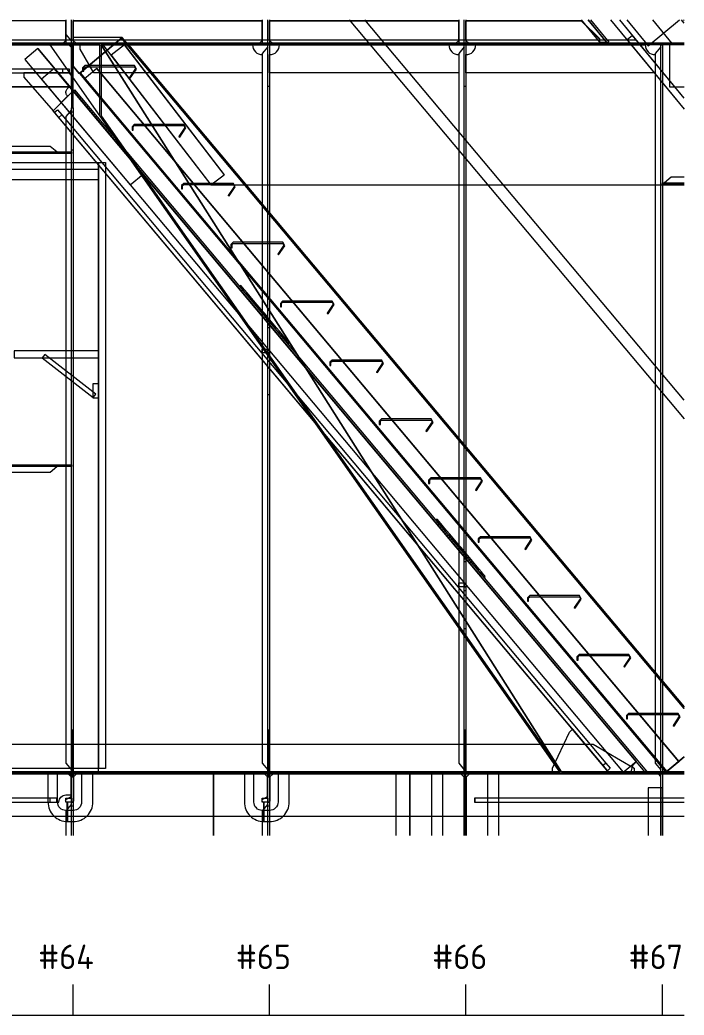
# Model space of a CAD drawing. Header units: millimetres. Extents: x -35117 to 70520, y -28859 to 27816.
# Drawn here: x -19552 to -17185, y -8794 to -5245 of the extents above; entities that cross this region are included whole.
import ezdxf

# ---------------------------------------------------------------- set-up
doc = ezdxf.new("R2010")
doc.units = ezdxf.units.MM
for name, color, linetype in [('-1', 7, 'Continuous'), ('-1102', 7, 'Continuous'), ('-1103', 7, 'Continuous'), ('-1109', 7, 'Continuous'), ('-1114', 7, 'Continuous'), ('-1512', 7, 'Continuous'), ('-1513', 7, 'Continuous'), ('1', 7, 'Continuous')]:
    doc.layers.add(name, color=color, linetype=linetype)
doc.styles.add('Style_GOST_type_B', font='GOST type B')

msp = doc.modelspace()

# ---------------------------------------------------------------- linework, layer by layer
at = {"layer": '-1', "color": 1, "lineweight": 0}
for p, q in [((-19362.072, -8793.698), (-19362.072, -8684.323)), ((-18662.072, -8793.698), (-18662.072, -8684.323)), ((-17962.072, -8793.698), (-17962.072, -8684.323)), ((-17262.072, -8793.698), (-17262.072, -8684.323)), ((-22871.327, -8793.698), (-17184.621, -8793.698))]:
    msp.add_line(p, q, dxfattribs=at)
at = {"layer": '-1102', "color": 3, "lineweight": 0}
for p, q in [((-17184.621, -5256.434), (-17194.142, -5244.873)), ((-17186.367, -5244.873), (-17184.621, -5246.994)), ((-20752.474, -5327.912), (-17184.621, -5327.912)), ((-19362.075, -5333.813), (-19368.074, -5333.813)), ((-19368.074, -5333.813), (-19368.074, -5508.813)), ((-19362.075, -5508.813), (-19362.075, -5333.813)), ((-19368.074, -5508.813), (-19362.075, -5508.813)), ((-19362.075, -5508.813), (-19368.074, -5508.813)), ((-19368.074, -5508.813), (-19368.074, -5512.62)), ((-19368.074, -5512.62), (-19362.075, -5512.62)), ((-19368.074, -5512.62), (-19368.074, -5523.457)), ((-19368.074, -5523.457), (-19362.075, -5523.457)), ((-19368.074, -5523.457), (-19368.074, -5539.678)), ((-19362.075, -5512.62), (-19362.075, -5508.813)), ((-19362.075, -5523.457), (-19362.075, -5512.62)), ((-19362.075, -5539.678), (-19362.075, -5523.457)), ((-19368.074, -5539.678), (-19362.075, -5539.678)), ((-19368.074, -5539.678), (-19368.074, -5558.813)), ((-19368.074, -5558.813), (-19362.075, -5558.813)), ((-19362.075, -5558.813), (-19362.075, -5539.678)), ((-18862.075, -8153.218), (-18862.075, -7933.813)), ((-18162.075, -7933.813), (-17184.621, -7933.813)), ((-18162.075, -7933.813), (-17184.621, -7933.813)), ((-18162.075, -8153.218), (-18162.075, -7933.813)), ((-17968.074, -7933.813), (-17968.074, -8153.218)), ((-17962.075, -7933.813), (-17968.074, -7933.813)), ((-17962.075, -7933.813), (-17968.074, -7933.813)), ((-17968.074, -7933.813), (-17968.074, -7940.884)), ((-17962.075, -7933.813), (-17968.074, -7933.813)), ((-17968.074, -7933.813), (-17968.074, -7940.884)), ((-17968.074, -7933.813), (-17968.074, -8153.218)), ((-17962.075, -7940.884), (-17968.074, -7940.884)), ((-17968.074, -7940.884), (-17968.074, -7943.814)), ((-17962.075, -7940.884), (-17968.074, -7940.884)), ((-17968.074, -7940.884), (-17968.074, -7943.814)), ((-17968.074, -7943.814), (-17962.075, -7943.814)), ((-17968.074, -7943.814), (-17962.075, -7943.814)), ((-17962.075, -7940.884), (-17962.075, -7933.813)), ((-17962.075, -7940.884), (-17962.075, -7933.813)), ((-17962.075, -8153.218), (-17962.075, -7933.813)), ((-17962.075, -7943.814), (-17962.075, -7940.884)), ((-17962.075, -7943.814), (-17962.075, -7940.884))]:
    msp.add_line(p, q, dxfattribs=at)
for points in [[(-22871.327, -5333.813), (-19157.076, -5333.813), (-19157.076, -5327.813), (-22871.327, -5327.813)], [(-17184.621, -5327.813), (-20752.474, -5327.813), (-20752.474, -5327.912)], [(-19157.076, -5333.813), (-17367.073, -5333.813), (-17367.073, -5327.813), (-19157.076, -5327.813), (-19157.076, -5333.813)], [(-19157.076, -5333.813), (-17367.073, -5333.813), (-17367.073, -5327.813), (-19157.076, -5327.813), (-19157.076, -5333.813)], [(-17184.621, -5333.813), (-17367.073, -5333.813), (-17367.073, -5327.813), (-17184.621, -5327.813)], [(-19357.796, -5493.814), (-17318.434, -7923.812), (-17323.03, -7927.67), (-19362.392, -5497.671), (-19357.796, -5493.814)], [(-22871.327, -7933.813), (-18162.075, -7933.813), (-18162.075, -7926.812), (-22871.327, -7926.812)], [(-18162.075, -7933.813), (-20212.075, -7933.813), (-20212.075, -7927.813), (-18162.075, -7927.813), (-18162.075, -7933.813)], [(-17184.621, -7925.813), (-18162.075, -7925.813), (-18162.075, -7933.813)], [(-17184.621, -7927.813), (-18162.075, -7927.813), (-18162.075, -7933.813)], [(-18045.076, -8153.218), (-18045.076, -7933.813), (-18162.075, -7933.813), (-18162.075, -8153.218)], [(-17962.075, -8153.218), (-17962.075, -7933.813), (-17968.074, -7933.813)], [(-17277.077, -7933.813), (-17885.073, -7933.813), (-17885.073, -8153.218)], [(-17267.073, -8153.218), (-17267.073, -7943.814), (-17277.077, -7933.813)], [(-17267.073, -8153.218), (-17267.073, -7933.813), (-17262.075, -7933.813), (-17262.075, -8153.218)], [(-17184.621, -7933.813), (-17262.075, -7933.813), (-17262.075, -8153.218)]]:
    msp.add_lwpolyline(points, dxfattribs=at)
for points in [[(-19538.075, -5433.813), (-19538.075, -5448.812), (-19433.077, -5568.814), (-19382.118, -5517.14, -0.14879349), (-19387.667, -5506.903, -0.14878662), (-19386.58, -5495.309, -0.14877008), (-19379.213, -5486.29, -0.14879845), (-19368.074, -5482.899), (-19368.074, -5443.814), (-19378.072, -5433.813), (-19538.075, -5433.813)], [(-18862.075, -7933.813), (-19332.076, -7933.813), (-19332.076, -8033.813, -0.19890833), (-19340.865, -8055.026, -0.19893782), (-19362.075, -8063.813), (-19388.075, -8063.813, -0.19893782), (-19409.285, -8055.026, -0.19890833), (-19418.074, -8033.813), (-19418.074, -7933.813), (-20132.076, -7933.813), (-20132.076, -8153.218)], [(-18162.075, -7933.813), (-18632.076, -7933.813), (-18632.076, -8033.813, -0.19890833), (-18640.865, -8055.026, -0.19893782), (-18662.075, -8063.813), (-18688.075, -8063.813, -0.19893782), (-18709.285, -8055.026, -0.19890833), (-18718.074, -8033.813), (-18718.074, -7933.813), (-18862.075, -7933.813), (-18862.075, -8153.218)]]:
    msp.add_lwpolyline(points, format="xyb", dxfattribs=at)
at = {"layer": '-1103', "color": 7, "lineweight": 0}
for p, q in [((-18764.479, -6191.445), (-18769.075, -6195.303)), ((-18769.075, -6195.303), (-18767.543, -6197.129)), ((-18762.947, -6193.272), (-18767.543, -6197.129)), ((-18767.543, -6197.129), (-18763.045, -6202.487)), ((-18762.947, -6193.272), (-18764.479, -6191.445)), ((-18758.449, -6198.629), (-18763.045, -6202.487)), ((-18763.045, -6202.487), (-18755.892, -6211.009)), ((-18758.449, -6198.629), (-18762.947, -6193.272)), ((-18751.296, -6207.151), (-18758.449, -6198.629)), ((-18751.296, -6207.151), (-18755.892, -6211.009)), ((-18741.982, -6218.255), (-18751.296, -6207.151)), ((-18755.892, -6211.009), (-18746.578, -6222.113)), ((-18741.982, -6218.255), (-18746.578, -6222.113)), ((-18746.578, -6222.113), (-18735.72, -6235.043)), ((-18731.124, -6231.185), (-18741.982, -6218.255)), ((-18731.124, -6231.185), (-18735.72, -6235.043)), ((-18735.72, -6235.043), (-18724.074, -6248.922)), ((-18719.478, -6245.065), (-18731.124, -6231.185)), ((-18719.478, -6245.065), (-18724.074, -6248.922)), ((-18679.396, -6292.828), (-18719.478, -6245.065)), ((-18724.074, -6248.922), (-18683.992, -6296.685)), ((-18687.789, -6292.163), (-18687.337, -6292.694)), ((-18687.337, -6292.694), (-18685.329, -6295.086)), ((-18685.329, -6295.086), (-18670.394, -6312.886)), ((-18679.622, -6292.555), (-18684.218, -6296.412)), ((-18684.218, -6296.412), (-18643.148, -6345.352)), ((-18683.992, -6296.685), (-18679.396, -6292.828)), ((-18682.741, -6288.836), (-18683.193, -6288.305)), ((-18680.733, -6291.229), (-18682.741, -6288.836)), ((-18665.798, -6309.028), (-18680.733, -6291.229)), ((-18638.552, -6341.494), (-18679.622, -6292.555)), ((-18670.394, -6312.886), (-18665.798, -6309.028)), ((-18670.394, -6312.886), (-18668.715, -6314.883)), ((-18668.715, -6314.883), (-18664.119, -6311.026)), ((-18664.119, -6311.026), (-18665.798, -6309.028)), ((-18643.148, -6345.352), (-18638.552, -6341.494)), ((-18643.148, -6345.352), (-18631.502, -6359.23)), ((-18626.906, -6355.372), (-18638.552, -6341.494)), ((-18631.502, -6359.23), (-18626.906, -6355.372)), ((-18631.502, -6359.23), (-18620.644, -6372.163)), ((-18616.048, -6368.306), (-18626.906, -6355.372)), ((-18620.644, -6372.163), (-18616.048, -6368.306)), ((-18620.644, -6372.163), (-18611.324, -6383.267)), ((-18606.734, -6379.409), (-18616.048, -6368.306)), ((-18611.324, -6383.267), (-18606.734, -6379.409)), ((-18611.324, -6383.267), (-18604.177, -6391.787)), ((-18599.581, -6387.93), (-18606.734, -6379.409)), ((-18604.177, -6391.787), (-18599.581, -6387.93)), ((-18604.177, -6391.787), (-18599.678, -6397.145)), ((-18599.678, -6397.145), (-18595.082, -6393.287)), ((-18599.678, -6397.145), (-18598.146, -6398.971)), ((-18595.082, -6393.287), (-18599.581, -6387.93)), ((-18598.146, -6398.971), (-18593.55, -6395.114)), ((-18593.55, -6395.114), (-18595.082, -6393.287)), ((-18064.479, -7025.529), (-18069.075, -7029.386)), ((-18062.947, -7027.355), (-18064.479, -7025.529)), ((-18069.075, -7029.386), (-18067.543, -7031.213)), ((-18062.947, -7027.355), (-18067.543, -7031.213)), ((-18067.543, -7031.213), (-18063.045, -7036.57)), ((-18058.449, -7032.713), (-18063.045, -7036.57)), ((-18063.045, -7036.57), (-18055.892, -7045.092)), ((-18058.449, -7032.713), (-18062.947, -7027.355)), ((-18051.296, -7041.235), (-18058.449, -7032.713)), ((-18051.296, -7041.235), (-18055.892, -7045.092)), ((-18055.892, -7045.092), (-18046.578, -7056.196)), ((-18041.982, -7052.339), (-18051.296, -7041.235)), ((-18041.982, -7052.339), (-18046.578, -7056.196)), ((-18046.578, -7056.196), (-18035.72, -7069.128)), ((-18031.124, -7065.271), (-18041.982, -7052.339)), ((-18031.124, -7065.271), (-18035.72, -7069.128)), ((-18035.72, -7069.128), (-18024.074, -7083.006)), ((-18019.478, -7079.148), (-18031.124, -7065.271)), ((-18019.478, -7079.148), (-18024.074, -7083.006)), ((-18024.074, -7083.006), (-17983.992, -7130.767)), ((-17979.396, -7126.91), (-18019.478, -7079.148)), ((-17987.789, -7126.245), (-17987.337, -7126.777)), ((-17987.337, -7126.777), (-17985.329, -7129.17)), ((-17985.329, -7129.17), (-17970.394, -7146.969)), ((-17979.622, -7126.64), (-17984.218, -7130.497)), ((-17984.218, -7130.497), (-17943.148, -7179.435)), ((-17983.992, -7130.767), (-17979.396, -7126.91)), ((-17982.741, -7122.92), (-17983.193, -7122.387)), ((-17980.733, -7125.312), (-17982.741, -7122.92)), ((-17965.798, -7143.112), (-17980.733, -7125.312)), ((-17938.552, -7175.578), (-17979.622, -7126.64)), ((-17970.394, -7146.969), (-17965.798, -7143.112)), ((-17970.394, -7146.969), (-17968.715, -7148.965)), ((-17968.715, -7148.965), (-17964.119, -7145.108)), ((-17964.119, -7145.108), (-17965.798, -7143.112)), ((-17943.148, -7179.435), (-17938.552, -7175.578)), ((-17943.148, -7179.435), (-17931.502, -7193.313)), ((-17926.906, -7189.456), (-17938.552, -7175.578)), ((-17931.502, -7193.313), (-17926.906, -7189.456)), ((-17931.502, -7193.313), (-17920.644, -7206.246)), ((-17916.048, -7202.389), (-17926.906, -7189.456)), ((-17920.644, -7206.246), (-17916.048, -7202.389)), ((-17906.734, -7213.493), (-17916.048, -7202.389)), ((-17920.644, -7206.246), (-17911.324, -7217.35)), ((-17911.324, -7217.35), (-17906.734, -7213.493)), ((-17911.324, -7217.35), (-17904.177, -7225.871)), ((-17899.581, -7222.013), (-17906.734, -7213.493)), ((-17904.177, -7225.871), (-17899.581, -7222.013)), ((-17904.177, -7225.871), (-17899.678, -7231.23)), ((-17899.678, -7231.23), (-17895.082, -7227.372)), ((-17899.678, -7231.23), (-17898.146, -7233.055)), ((-17895.082, -7227.372), (-17899.581, -7222.013)), ((-17898.146, -7233.055), (-17893.55, -7229.197)), ((-17893.55, -7229.197), (-17895.082, -7227.372)), ((-17969.075, -8153.218), (-17969.075, -7944.813)), ((-17961.074, -7944.813), (-17961.074, -8153.218))]:
    msp.add_line(p, q, dxfattribs=at)
for points in [[(-19369.075, -7943.814), (-19379.073, -7934.812), (-19452.077, -7934.812), (-19452.077, -8033.813, 0.1989031), (-19431.569, -8083.311, 0.19892746), (-19382.076, -8103.813), (-19383.077, -8103.813), (-19383.077, -8034.812, -0.16522074), (-19386.727, -8033.573, -0.16510935), (-19388.869, -8030.366, -0.16507313), (-19388.619, -8026.516, -0.16507572), (-19386.074, -8023.617), (-19371.077, -8014.958, 0.13158579), (-19369.612, -8013.493, 0.13160631), (-19369.075, -8011.492), (-19369.075, -7943.814)], [(-19361.074, -7943.814), (-19361.074, -8028.813, -0.19893275), (-19362.831, -8033.055, -0.19893275), (-19367.073, -8034.812), (-19382.076, -8034.812), (-19382.076, -8103.813), (-19362.075, -8103.813, 0.19890653), (-19312.575, -8083.311, 0.19891177), (-19292.073, -8033.813), (-19292.073, -7934.812), (-19351.076, -7934.812), (-19361.074, -7943.814)], [(-18669.075, -7943.814), (-18679.073, -7934.812), (-18752.077, -7934.812), (-18752.077, -8033.813, 0.1989031), (-18731.569, -8083.311, 0.19892746), (-18682.076, -8103.813), (-18683.077, -8103.813), (-18683.077, -8034.812, -0.16522074), (-18686.727, -8033.573, -0.16510935), (-18688.869, -8030.366, -0.16507313), (-18688.619, -8026.516, -0.16507572), (-18686.074, -8023.617), (-18671.077, -8014.958, 0.13158579), (-18669.612, -8013.493, 0.13160631), (-18669.075, -8011.492), (-18669.075, -7943.814)], [(-18661.074, -7943.814), (-18661.074, -8028.813, -0.19893275), (-18662.831, -8033.055, -0.19893275), (-18667.073, -8034.812), (-18682.076, -8034.812), (-18682.076, -8103.813), (-18662.075, -8103.813, 0.19890653), (-18612.575, -8083.311, 0.19891177), (-18592.073, -8033.813), (-18592.073, -7934.812), (-18651.076, -7934.812), (-18661.074, -7943.814)]]:
    msp.add_lwpolyline(points, format="xyb", dxfattribs=at)
for points in [[(-17969.075, -7944.813), (-17979.073, -7934.812), (-18085.073, -7934.812), (-18085.073, -8153.218)], [(-17845.076, -8153.218), (-17845.076, -7934.812), (-17951.076, -7934.812), (-17961.074, -7944.813)]]:
    msp.add_lwpolyline(points, dxfattribs=at)
at = {"layer": '-1109', "color": 1, "lineweight": 0}
for p, q in [((-19368.074, -5320.663), (-19368.074, -5244.873)), ((-19368.074, -5327.813), (-19368.074, -5244.873)), ((-18668.074, -5327.813), (-18668.074, -5244.873)), ((-18668.074, -5327.813), (-18668.074, -5244.873)), ((-18668.074, -5327.813), (-18668.074, -5244.873)), ((-18662.075, -5244.873), (-18662.075, -5327.813)), ((-17968.074, -5327.813), (-17968.074, -5244.873)), ((-17968.074, -5327.813), (-17968.074, -5244.873)), ((-17968.074, -5327.813), (-17968.074, -5244.873)), ((-17962.075, -5244.873), (-17962.075, -5327.813)), ((-17460.787, -5323.997), (-17526.009, -5244.873)), ((-17460.683, -5323.997), (-17525.905, -5244.873)), ((-17184.621, -5256.434), (-17194.142, -5244.873)), ((-18662.075, -5327.813), (-18668.074, -5327.813)), ((-17962.075, -5327.813), (-17968.074, -5327.813)), ((-19399.062, -5420.42), (-20031.087, -5420.42)), ((-19399.062, -5433.813), (-19399.062, -5420.42)), ((-19375.228, -5420.42), (-19399.062, -5420.42)), ((-19375.228, -5433.813), (-19375.228, -5420.42)), ((-20031.087, -5433.813), (-19399.062, -5433.813)), ((-19399.062, -5433.813), (-19375.228, -5433.813)), ((-19428.768, -5574.133), (-19418.514, -5565.524)), ((-19418.514, -5565.524), (-19403.188, -5583.782)), ((-19413.448, -5592.392), (-19428.768, -5574.133)), ((-19413.448, -5592.392), (-19403.188, -5583.782)), ((-17473.488, -7903.945), (-19413.448, -5592.392)), ((-19403.188, -5583.782), (-17463.228, -7895.336)), ((-20762.075, -5715.814), (-19413.075, -5715.814)), ((-19413.075, -5721.814), (-20762.075, -5721.814)), ((-19413.075, -5715.814), (-19413.075, -5721.814)), ((-19413.075, -5715.814), (-19411.171, -5715.814)), ((-19411.171, -5721.814), (-19413.075, -5721.814)), ((-19411.171, -5715.814), (-19411.171, -5721.814)), ((-19411.171, -5715.814), (-19405.751, -5715.814)), ((-19405.751, -5721.814), (-19411.171, -5721.814)), ((-19405.751, -5715.814), (-19405.751, -5721.814)), ((-19405.751, -5715.814), (-19397.64, -5715.814)), ((-19397.64, -5721.814), (-19405.751, -5721.814)), ((-19397.64, -5715.814), (-19397.64, -5721.814)), ((-19397.64, -5715.814), (-19388.075, -5715.814)), ((-19388.075, -5721.814), (-19397.64, -5721.814)), ((-19388.075, -5721.814), (-19388.075, -5715.814)), ((-19388.075, -5715.814), (-19368.074, -5715.814)), ((-19368.074, -5721.814), (-19388.075, -5721.814)), ((-19368.074, -5715.814), (-19368.074, -5721.814)), ((-17254.927, -5825.813), (-17184.621, -5825.813)), ((-18668.074, -6332.131), (-18662.075, -6332.131)), ((-18668.074, -6342.132), (-18668.074, -6332.131)), ((-18668.074, -6342.132), (-18662.075, -6342.132)), ((-18668.074, -6432.131), (-18668.074, -6342.132)), ((-18662.075, -6332.131), (-18662.075, -6342.132)), ((-18662.075, -6342.132), (-18662.075, -6432.131)), ((-18662.075, -6432.131), (-18668.074, -6432.131)), ((-20762.075, -6831.813), (-19413.075, -6831.813)), ((-19413.075, -6837.812), (-20762.075, -6837.812)), ((-19413.075, -6831.813), (-19413.075, -6837.812)), ((-19413.075, -6831.813), (-19411.171, -6831.813)), ((-19411.171, -6837.812), (-19413.075, -6837.812)), ((-19411.171, -6831.813), (-19411.171, -6837.812)), ((-19411.171, -6831.813), (-19405.751, -6831.813)), ((-19405.751, -6837.812), (-19411.171, -6837.812)), ((-19405.751, -6831.813), (-19405.751, -6837.812)), ((-19405.751, -6831.813), (-19397.64, -6831.813)), ((-19397.64, -6837.812), (-19405.751, -6837.812)), ((-19397.64, -6831.813), (-19397.64, -6837.812)), ((-19397.64, -6831.813), (-19388.075, -6831.813)), ((-19388.075, -6837.812), (-19397.64, -6837.812)), ((-19388.075, -6831.813), (-19388.075, -6837.812)), ((-19388.075, -6831.813), (-19368.074, -6831.813)), ((-19368.074, -6837.812), (-19388.075, -6837.812)), ((-19368.074, -6831.813), (-19368.074, -6837.812)), ((-17968.074, -7166.215), (-17962.075, -7166.215)), ((-17968.074, -7176.216), (-17968.074, -7166.215)), ((-17962.075, -7166.215), (-17962.075, -7176.216)), ((-17968.074, -7176.216), (-17962.075, -7176.216)), ((-17968.074, -7266.215), (-17968.074, -7176.216)), ((-17962.075, -7176.216), (-17962.075, -7266.215)), ((-17962.075, -7266.215), (-17968.074, -7266.215)), ((-17463.228, -7895.336), (-17473.488, -7903.945)), ((-17458.168, -7922.204), (-17473.488, -7903.945)), ((-17463.228, -7895.336), (-17447.908, -7913.594)), ((-17447.908, -7913.594), (-17458.168, -7922.204)), ((-19368.074, -7933.813), (-19362.075, -7933.813)), ((-19368.074, -8033.813), (-19368.074, -7933.813)), ((-19362.075, -7933.813), (-19368.074, -7933.813)), ((-19368.074, -7933.813), (-19368.074, -7940.884)), ((-19362.075, -7933.813), (-19368.074, -7933.813)), ((-19368.074, -7933.813), (-19368.074, -7940.884)), ((-19362.075, -7940.884), (-19368.074, -7940.884)), ((-19368.074, -7940.884), (-19368.074, -7943.814)), ((-19362.075, -7940.884), (-19368.074, -7940.884)), ((-19368.074, -7940.884), (-19368.074, -7943.814)), ((-19368.074, -7943.814), (-19362.075, -7943.814)), ((-19368.074, -7943.814), (-19362.075, -7943.814)), ((-19362.075, -7933.813), (-19362.075, -8033.813)), ((-19362.075, -7940.884), (-19362.075, -7933.813)), ((-19362.075, -7940.884), (-19362.075, -7933.813)), ((-19362.075, -7943.814), (-19362.075, -7940.884)), ((-19362.075, -7943.814), (-19362.075, -7940.884)), ((-18668.074, -7933.813), (-18662.075, -7933.813)), ((-18668.074, -8033.813), (-18668.074, -7933.813)), ((-18662.075, -7933.813), (-18668.074, -7933.813)), ((-18668.074, -7933.813), (-18668.074, -7940.884)), ((-18662.075, -7933.813), (-18668.074, -7933.813)), ((-18668.074, -7933.813), (-18668.074, -7940.884)), ((-18662.075, -7940.884), (-18668.074, -7940.884)), ((-18668.074, -7940.884), (-18668.074, -7943.814)), ((-18662.075, -7940.884), (-18668.074, -7940.884)), ((-18668.074, -7940.884), (-18668.074, -7943.814)), ((-18668.074, -7943.814), (-18662.075, -7943.814)), ((-18668.074, -7943.814), (-18662.075, -7943.814)), ((-18662.075, -7933.813), (-18662.075, -8033.813)), ((-18662.075, -7940.884), (-18662.075, -7933.813)), ((-18662.075, -7940.884), (-18662.075, -7933.813)), ((-18662.075, -7943.814), (-18662.075, -7940.884)), ((-18662.075, -7943.814), (-18662.075, -7940.884)), ((-19444.063, -8020.42), (-19931.087, -8020.42)), ((-19931.087, -8033.813), (-19444.063, -8033.813)), ((-19444.063, -8033.813), (-19444.063, -8020.42)), ((-19420.223, -8020.42), (-19444.063, -8020.42)), ((-19444.063, -8033.813), (-19420.223, -8033.813)), ((-19420.223, -8033.813), (-19420.223, -8020.42)), ((-19362.075, -8033.813), (-19368.074, -8033.813)), ((-19362.075, -8033.813), (-19362.075, -8153.218)), ((-18662.075, -8033.813), (-18668.074, -8033.813)), ((-18662.075, -8033.813), (-18662.075, -8153.218)), ((-17931.764, -8020.42), (-17931.764, -8033.813)), ((-17931.087, -8020.42), (-17931.764, -8020.42)), ((-17931.764, -8033.813), (-17931.087, -8033.813)), ((-17931.087, -8020.42), (-17931.087, -8033.813)), ((-17184.621, -8020.42), (-17931.087, -8020.42)), ((-17931.087, -8033.813), (-17184.621, -8033.813))]:
    msp.add_line(p, q, dxfattribs=at)
for points in [[(-20052.077, -5327.813), (-19398.073, -5327.813), (-19388.075, -5317.813), (-19388.075, -5247.813), (-20062.075, -5247.813), (-20062.075, -5317.813), (-20052.077, -5327.813)], [(-19388.075, -5244.873), (-19388.075, -5296.827), (-19368.074, -5320.663)], [(-19388.075, -5244.873), (-19388.075, -5327.813), (-19368.074, -5327.813)], [(-19362.075, -5244.873), (-19362.075, -5327.813), (-19368.074, -5327.813), (-19368.074, -5244.873)], [(-19362.075, -5244.873), (-19362.075, -5327.813), (-19368.074, -5327.813), (-19368.074, -5244.873)], [(-18698.073, -5327.813), (-19352.077, -5327.813), (-19362.075, -5317.813), (-19362.075, -5247.813), (-18688.075, -5247.813), (-18688.075, -5317.813), (-18698.073, -5327.813)], [(-19352.077, -5327.813), (-18698.073, -5327.813), (-18688.075, -5317.813), (-18688.075, -5247.813), (-19362.075, -5247.813), (-19362.075, -5317.813), (-19352.077, -5327.813)], [(-18688.075, -5244.873), (-18688.075, -5327.813), (-18668.074, -5327.813)], [(-18688.075, -5244.873), (-18688.075, -5327.813), (-18668.074, -5327.813)], [(-18662.075, -5244.873), (-18662.075, -5327.813), (-18668.074, -5327.813), (-18668.074, -5244.873)], [(-17998.073, -5327.813), (-18652.077, -5327.813), (-18662.075, -5317.813), (-18662.075, -5247.813), (-17988.075, -5247.813), (-17988.075, -5317.813), (-17998.073, -5327.813)], [(-18652.077, -5327.813), (-17998.073, -5327.813), (-17988.075, -5317.813), (-17988.075, -5247.813), (-18662.075, -5247.813), (-18662.075, -5317.813), (-18652.077, -5327.813)], [(-17988.075, -5244.873), (-17988.075, -5327.813), (-17968.074, -5327.813)], [(-17988.075, -5244.873), (-17988.075, -5327.813), (-17968.074, -5327.813)], [(-17962.075, -5244.873), (-17962.075, -5327.813), (-17968.074, -5327.813), (-17968.074, -5244.873)], [(-17487.075, -5327.813), (-17952.077, -5327.813), (-17962.075, -5317.813), (-17962.075, -5247.813), (-17552.077, -5247.813), (-17487.075, -5312.812), (-17487.075, -5327.813)], [(-17952.077, -5327.813), (-17485.073, -5327.813), (-17485.073, -5312.812), (-17550.075, -5247.813), (-17962.075, -5247.813), (-17962.075, -5317.813), (-17952.077, -5327.813)], [(-17551.924, -5244.873), (-17486.702, -5323.997), (-17460.787, -5323.997)], [(-17551.827, -5244.873), (-17486.605, -5323.997), (-17460.683, -5323.997)], [(-17518.227, -5244.873), (-17453.005, -5323.997), (-17457.637, -5327.813), (-17526.009, -5244.873)], [(-17518.129, -5244.873), (-17452.907, -5323.997), (-17457.54, -5327.813), (-17525.911, -5244.873)], [(-17297.786, -5244.873), (-17228.78, -5328.663), (-17184.621, -5328.298)], [(-19378.072, -5333.813), (-20052.077, -5333.813), (-20062.075, -5343.814), (-20062.075, -5433.813), (-19368.074, -5433.813), (-19368.074, -5343.814), (-19378.072, -5333.813)], [(-18668.074, -7919.662), (-18668.074, -5340.963), (-18688.075, -5364.799), (-18688.075, -7895.826), (-18668.074, -7919.662)], [(-18662.075, -5333.813), (-18662.075, -7926.812), (-18668.074, -7926.812), (-18668.074, -5333.813), (-18662.075, -5333.813)], [(-17968.074, -7918.663), (-17968.074, -5340.963), (-17988.075, -5364.799), (-17988.075, -7894.827), (-17968.074, -7918.663)], [(-17962.075, -5333.813), (-17962.075, -7925.813), (-17968.074, -7925.813), (-17968.074, -5333.813), (-17962.075, -5333.813)], [(-17268.074, -7918.663), (-17268.074, -5340.963), (-17288.075, -5364.799), (-17288.075, -7894.827), (-17268.074, -7918.663)], [(-17262.075, -5333.813), (-17262.075, -7925.813), (-17268.074, -7925.813), (-17268.074, -5333.813), (-17262.075, -5333.813)], [(-19368.074, -7919.662), (-19368.074, -5565.963), (-19388.075, -5589.799), (-19388.075, -7895.826), (-19368.074, -7919.662)], [(-19362.075, -5558.813), (-19362.075, -7926.812), (-19368.074, -7926.812), (-19368.074, -5558.813), (-19362.075, -5558.813)], [(-20754.927, -5715.814), (-19420.223, -5715.814), (-19444.063, -5695.813), (-20731.087, -5695.813), (-20754.927, -5715.814)], [(-17184.621, -5805.813), (-17231.087, -5805.813), (-17254.927, -5825.813)], [(-17184.621, -5831.813), (-17262.075, -5831.813), (-17262.075, -5825.813), (-17184.621, -5825.813)], [(-18662.044, -6332.171), (-18662.044, -6432.171), (-18668.044, -6432.171), (-18668.044, -6332.171), (-18662.044, -6332.171)], [(-18668.074, -6432.131), (-18688.075, -6432.131), (-18688.075, -6418.739), (-18668.074, -6418.739), (-18668.074, -6432.131)], [(-18668.044, -6432.171), (-18688.045, -6432.171), (-18688.045, -6418.779), (-18668.044, -6418.779), (-18668.044, -6432.171)], [(-19420.223, -6837.812), (-20754.927, -6837.812), (-20731.087, -6857.814), (-19444.063, -6857.814), (-19420.223, -6837.812)], [(-17962.111, -7166.171), (-17962.111, -7266.171), (-17968.111, -7266.171), (-17968.111, -7166.171), (-17962.111, -7166.171)], [(-17968.111, -7266.171), (-17988.112, -7266.171), (-17988.112, -7252.778), (-17968.111, -7252.778), (-17968.111, -7266.171)], [(-17968.074, -7266.215), (-17988.075, -7266.215), (-17988.075, -7252.822), (-17968.074, -7252.822), (-17968.074, -7266.215)], [(-19368.074, -8033.813), (-19388.075, -8033.813), (-19388.075, -8020.42), (-19368.074, -8020.42), (-19368.074, -8033.813)], [(-19368.074, -8153.218), (-19368.074, -8040.963), (-19388.075, -8064.799), (-19388.075, -8153.218)], [(-19368.074, -8153.218), (-19368.074, -8033.813), (-19362.075, -8033.813)], [(-18668.074, -8033.813), (-18688.075, -8033.813), (-18688.075, -8020.42), (-18668.074, -8020.42), (-18668.074, -8033.813)], [(-18668.074, -8153.218), (-18668.074, -8040.963), (-18688.075, -8064.799), (-18688.075, -8153.218)], [(-18668.074, -8153.218), (-18668.074, -8033.813), (-18662.075, -8033.813)]]:
    msp.add_lwpolyline(points, dxfattribs=at)
at = {"layer": '-1109', "color": 4, "lineweight": 0}
for points in [[(-19337.075, -5333.813), (-18723.073, -5333.813, 0.19892567), (-18712.825, -5358.561, 0.19890219), (-18688.075, -5368.814), (-18688.075, -5433.813), (-19288.002, -5433.813), (-19337.075, -5348.812), (-19337.075, -5333.813)], [(-18627.077, -5333.813), (-18023.073, -5333.813, 0.19892567), (-18012.825, -5358.561, 0.19890219), (-17988.075, -5368.814), (-17988.075, -5433.813), (-18662.075, -5433.813), (-18662.075, -5368.814, 0.19890219), (-18637.325, -5358.561, 0.19892567), (-18627.077, -5333.813, 0.19892567)], [(-17927.077, -5333.813), (-17323.073, -5333.813, 0.19892567), (-17312.825, -5358.561, 0.19890219), (-17288.075, -5368.814), (-17288.075, -5433.813), (-17962.075, -5433.813), (-17962.075, -5368.814, 0.19890219), (-17937.325, -5358.561, 0.19892567), (-17927.077, -5333.813, 0.19892567)]]:
    msp.add_lwpolyline(points, format="xyb", dxfattribs=at)
at = {"layer": '-1109', "color": 1, "lineweight": 0}
for points in [[(-19362.392, -5497.671), (-17355.171, -7889.372, 0.22169665), (-17373.03, -7927.674), (-17453.566, -7927.682), (-19433.37, -5568.656), (-19362.392, -5497.671)], [(-17362.075, -7927.813), (-22125.075, -7927.813), (-22125.075, -7777.813), (-22110.073, -7777.813, 0.13165163), (-22073.47, -7814.416, 0.13165265), (-22023.47, -7827.813), (-17509.297, -7827.813), (-17362.075, -7912.812), (-17362.075, -7927.813)], [(-19378.072, -7933.813), (-19952.077, -7933.813), (-19962.075, -7943.814), (-19962.075, -8033.813), (-19413.075, -8033.813, -0.19890833), (-19405.751, -8016.136, -0.19892906), (-19388.075, -8008.813), (-19368.074, -8008.813), (-19368.074, -7943.814), (-19378.072, -7933.813)]]:
    msp.add_lwpolyline(points, format="xyb", dxfattribs=at)
at = {"layer": '-1114', "color": 4, "lineweight": 0}
for p, q in [((-19368.074, -5558.813), (-19362.075, -5558.813)), ((-19368.074, -5573.812), (-19368.074, -5558.813)), ((-19362.075, -5558.813), (-19362.075, -5573.812)), ((-19362.075, -5573.812), (-19368.074, -5573.812)), ((-19368.074, -5708.813), (-19368.074, -5573.812)), ((-19362.075, -5573.812), (-19362.075, -5708.813)), ((-19362.075, -5708.813), (-19368.074, -5708.813)), ((-18668.074, -6432.131), (-18662.075, -6432.131)), ((-18668.074, -6447.131), (-18668.074, -6432.131)), ((-18662.075, -6447.131), (-18668.074, -6447.131)), ((-18668.074, -6582.131), (-18668.074, -6447.131)), ((-18662.075, -6432.131), (-18662.075, -6447.131)), ((-18662.075, -6447.131), (-18662.075, -6582.131)), ((-18662.075, -6582.131), (-18668.074, -6582.131)), ((-17968.074, -7266.215), (-17962.075, -7266.215)), ((-17968.074, -7281.216), (-17968.074, -7266.215)), ((-17962.075, -7266.215), (-17962.075, -7281.216)), ((-17962.075, -7281.216), (-17968.074, -7281.216)), ((-17968.074, -7416.215), (-17968.074, -7281.216)), ((-17962.075, -7281.216), (-17962.075, -7416.215)), ((-17962.075, -7416.215), (-17968.074, -7416.215)), ((-19362.075, -7777.813), (-19368.074, -7777.813)), ((-19368.074, -7777.813), (-19368.074, -7837.812)), ((-19362.075, -7837.812), (-19362.075, -7777.813)), ((-18662.075, -7777.813), (-18668.074, -7777.813)), ((-18668.074, -7777.813), (-18668.074, -7837.812)), ((-18662.075, -7837.812), (-18662.075, -7777.813)), ((-17962.075, -7777.813), (-17968.074, -7777.813)), ((-17968.074, -7777.813), (-17968.074, -7837.812)), ((-17962.075, -7837.812), (-17962.075, -7777.813)), ((-19362.075, -7837.812), (-19368.074, -7837.812)), ((-19368.074, -7837.812), (-19368.074, -7917.813)), ((-19362.075, -7917.813), (-19362.075, -7837.812)), ((-18662.075, -7837.812), (-18668.074, -7837.812)), ((-18668.074, -7837.812), (-18668.074, -7917.813)), ((-18662.075, -7917.813), (-18662.075, -7837.812)), ((-17962.075, -7837.812), (-17968.074, -7837.812)), ((-17968.074, -7837.812), (-17968.074, -7917.813)), ((-17962.075, -7917.813), (-17962.075, -7837.812)), ((-19368.074, -7917.813), (-19362.075, -7917.813)), ((-19368.074, -7917.813), (-19368.074, -7927.813)), ((-19368.074, -7927.813), (-19362.075, -7927.813)), ((-19362.075, -7927.813), (-19362.075, -7917.813)), ((-18668.074, -7917.813), (-18662.075, -7917.813)), ((-18668.074, -7917.813), (-18668.074, -7927.813)), ((-18668.074, -7927.813), (-18662.075, -7927.813)), ((-18662.075, -7927.813), (-18662.075, -7917.813)), ((-17968.074, -7917.813), (-17962.075, -7917.813)), ((-17968.074, -7917.813), (-17968.074, -7927.813)), ((-17968.074, -7927.813), (-17962.075, -7927.813)), ((-17962.075, -7927.813), (-17962.075, -7917.813)), ((-19368.074, -8033.813), (-19362.075, -8033.813)), ((-19368.074, -8048.812), (-19368.074, -8033.813)), ((-19362.075, -8048.812), (-19368.074, -8048.812)), ((-19368.074, -8153.218), (-19368.074, -8048.812)), ((-19362.075, -8033.813), (-19362.075, -8048.812)), ((-19362.075, -8048.812), (-19362.075, -8153.218)), ((-18668.074, -8033.813), (-18662.075, -8033.813)), ((-18668.074, -8048.812), (-18668.074, -8033.813)), ((-18662.075, -8048.812), (-18668.074, -8048.812)), ((-18668.074, -8153.218), (-18668.074, -8048.812)), ((-18662.075, -8033.813), (-18662.075, -8048.812)), ((-18662.075, -8048.812), (-18662.075, -8153.218))]:
    msp.add_line(p, q, dxfattribs=at)
for points in [[(-18662.075, -5333.839), (-18662.075, -5482.063), (-18668.074, -5482.063), (-18668.074, -5333.839), (-18662.075, -5333.839)], [(-17962.075, -5333.839), (-17962.075, -5482.063), (-17968.074, -5482.063), (-17968.074, -5333.839), (-17962.075, -5333.839)], [(-17463.46, -7927.813), (-17653.456, -7927.813), (-17653.456, -7912.812), (-17593.52, -7784.259), (-17582.027, -7774.615), (-17459.883, -7920.153), (-17463.46, -7927.813)]]:
    msp.add_lwpolyline(points, dxfattribs=at)
at = {"layer": '-1512', "color": 6, "lineweight": 0}
for p, q in [((-18378.31, -5244.873), (-17184.621, -6667.456)), ((-17184.621, -6600.566), (-18322.182, -5244.873))]:
    msp.add_line(p, q, dxfattribs=at)
at = {"layer": '-1513', "color": 33, "lineweight": 0}
for p, q in [((-17446.437, -5244.873), (-17184.621, -5562.762)), ((-17184.621, -5523.442), (-17414.052, -5244.873)), ((-17368.721, -5299.906), (-17388.021, -5315.8)), ((-17388.021, -5315.8), (-17184.621, -5562.762)), ((-17184.621, -5523.439), (-17368.721, -5299.906))]:
    msp.add_line(p, q, dxfattribs=at)
at = {"layer": '-1513', "color": 34, "lineweight": 0}
for p, q in [((-17184.621, -5256.446), (-17194.155, -5244.873)), ((-22802.413, -5333.477), (-19368.074, -5333.477)), ((-19368.074, -5333.477), (-20161.464, -5333.477)), ((-19488.539, -5347.361), (-19534.499, -5385.932)), ((-19488.539, -5347.361), (-19113.027, -5794.804)), ((-19368.074, -5333.477), (-19368.074, -5483.477)), ((-19368.074, -5483.477), (-19368.074, -5333.477)), ((-19179.811, -5334.257), (-18823.909, -5796.878)), ((-19429.415, -5417.788), (-17355.855, -7889.248)), ((-17355.855, -7889.248), (-19429.415, -5417.788)), ((-19277.48, -5417.655), (-17203.542, -7889.245)), ((-19368.074, -5483.477), (-22802.413, -5483.477)), ((-20161.464, -5483.477), (-19368.074, -5483.477)), ((-17184.621, -7933.813), (-22871.327, -7933.813)), ((-17622.109, -7926.881), (-17184.621, -7926.87)), ((-22871.327, -8083.813), (-17184.621, -8083.813))]:
    msp.add_line(p, q, dxfattribs=at)
at = {"layer": '-1513', "color": 231, "lineweight": 0}
for p, q in [((-19272.371, -5753.775), (-19272.371, -7914.811)), ((-19272.371, -7914.811), (-19272.371, -5753.775)), ((-19272.371, -5753.775), (-19247.371, -5753.775))]:
    msp.add_line(p, q, dxfattribs=at)
at = {"layer": '-1513', "color": 6, "lineweight": 0}
for p, q in [((-17262.105, -8153.218), (-17262.105, -7983.86)), ((-17262.105, -7983.86), (-17262.105, -8153.218))]:
    msp.add_line(p, q, dxfattribs=at)
at = {"layer": '-1513', "color": 34, "lineweight": 0}
for points in [[(-20662.184, -5244.873), (-20662.184, -5327.8), (-17184.621, -5327.473)], [(-20661.464, -5244.873), (-20661.464, -5327.471), (-17184.621, -5327.471)], [(-17388.344, -5244.873), (-17312.636, -5336.796), (-17201.027, -5244.873)], [(-17626.113, -7929.766), (-22802.199, -7926.852), (-22802.199, -5333.395), (-19445.839, -5333.477), (-17626.113, -7929.766)], [(-19113.027, -5794.804), (-19113.692, -5794.006), (-19488.539, -5347.361)], [(-19445.845, -5333.476), (-19267.134, -5588.359), (-19267.33, -5333.427), (-19445.845, -5333.476)], [(-19262.538, -5333.424), (-19262.538, -5586.647), (-17622.109, -7926.881), (-19262.538, -5333.424)], [(-17184.621, -5333.457), (-19262.538, -5333.424), (-17622.109, -7926.881)], [(-17184.621, -5333.54), (-19255.934, -5333.805), (-18871.559, -5833.464), (-17184.621, -5833.471)], [(-19179.811, -5334.257), (-19227.364, -5370.843), (-18871.468, -5833.464), (-18823.909, -5796.878)], [(-18823.909, -5796.878), (-18824.269, -5796.415), (-19179.811, -5334.257)], [(-17184.621, -5333.477), (-17237.026, -5333.477), (-17237.026, -5483.477), (-17184.621, -5483.477)], [(-19534.499, -5385.932), (-19158.986, -5833.374), (-19113.027, -5794.804)], [(-19429.415, -5417.788), (-19475.38, -5456.352), (-17401.821, -7927.813), (-17355.855, -7889.248)], [(-19277.48, -5417.655), (-19323.439, -5456.224), (-17249.501, -7927.813), (-17203.542, -7889.245)], [(-17203.542, -7889.245), (-17204.238, -7888.415), (-19277.48, -5417.655)]]:
    msp.add_lwpolyline(points, dxfattribs=at)
at = {"layer": '-1513', "color": 33, "lineweight": 0}
for points in [[(-20492.104, -5315.797), (-17355.403, -5315.832), (-17413.845, -5244.873)], [(-20492.104, -5315.797), (-17355.403, -5315.832), (-17413.845, -5244.873)], [(-17184.621, -5523.609), (-17340.95, -5333.825), (-19165.169, -5333.825), (-17184.621, -7694.052)], [(-17184.621, -5523.609), (-17340.95, -5333.825), (-19165.169, -5333.825), (-17184.621, -7694.052)]]:
    msp.add_lwpolyline(points, dxfattribs=at)
at = {"layer": '-1513', "color": 231, "lineweight": 0}
for points in [[(-22662.166, -5813.774), (-19272.371, -5813.774), (-19272.371, -5777.774), (-22662.166, -5777.774), (-22662.166, -5813.774)], [(-19272.371, -7914.811), (-22662.026, -7914.811), (-22662.087, -5753.775), (-19272.371, -5753.775), (-19272.371, -7914.811)], [(-19247.371, -5753.775), (-19247.371, -7914.811), (-19272.371, -7914.811)], [(-22662.166, -7926.788), (-19272.371, -7926.788), (-19272.371, -7914.787), (-22662.166, -7914.787), (-22662.166, -7926.788)]]:
    msp.add_lwpolyline(points, dxfattribs=at)
at = {"layer": '-1513', "color": 6, "lineweight": 0}
msp.add_lwpolyline([(-17262.105, -7983.86), (-17312.105, -7983.86), (-17312.105, -8153.218)], dxfattribs=at)
at = {"color": 5, "lineweight": 0}
msp.add_line((-18212.075, -7933.813), (-18212.075, -8153.218), dxfattribs=at)
msp.add_line((-18212.075, -7933.813), (-18212.075, -8153.218), dxfattribs=at)
for p in [(-18212.075, -7926.812), (-18212.075, -7927.813), (-18212.075, -7933.813), (-18212.075, -7933.813)]:
    msp.add_point(p, dxfattribs=at)
at = {"layer": '1', "color": 6, "lineweight": 0}
for p, q in [((-19362.075, -5307.814), (-19362.075, -5410.401)), ((-19362.075, -5307.815), (-19362.075, -5410.403)), ((-19187.038, -5307.849), (-19340.248, -5436.405)), ((-19340.248, -5436.405), (-19187.038, -5307.849)), ((-19337.184, -5433.834), (-19190.102, -5310.418)), ((-19190.102, -5310.418), (-19187.038, -5307.849)), ((-19187.038, -5307.849), (-19190.102, -5310.418)), ((-19190.102, -5310.418), (-17184.621, -7700.456)), ((-17184.621, -7700.456), (-19190.102, -5310.418)), ((-17184.621, -7694.235), (-19187.038, -5307.849)), ((-17184.621, -7694.235), (-19187.038, -5307.849)), ((-19340.285, -5436.37), (-19362.075, -5410.401)), ((-19340.285, -5436.372), (-19362.075, -5410.403)), ((-19320.558, -5407.814), (-19328.554, -5415.814)), ((-19340.248, -5436.405), (-19337.184, -5433.834)), ((-19158.559, -5452.812), (-19161.885, -5450.592)), ((-19161.885, -5450.592), (-19158.559, -5452.812)), ((-19144.344, -5617.813), (-19152.346, -5625.813)), ((-18982.344, -5662.811), (-18985.671, -5660.592)), ((-18985.671, -5660.592), (-18982.344, -5662.811)), ((-18968.135, -5827.813), (-18976.131, -5835.813)), ((-18806.13, -5872.811), (-18809.462, -5870.593)), ((-18809.462, -5870.593), (-18806.13, -5872.811)), ((-18791.921, -6037.812), (-18799.922, -6045.813)), ((-18629.921, -6082.811), (-18633.248, -6080.592)), ((-18633.248, -6080.592), (-18629.921, -6082.811)), ((-18615.706, -6247.813), (-18623.708, -6255.813)), ((-18453.707, -6292.811), (-18457.039, -6290.592)), ((-18457.039, -6290.592), (-18453.707, -6292.811)), ((-18439.498, -6457.814), (-18447.499, -6465.814)), ((-18277.498, -6502.812), (-18280.825, -6500.592)), ((-18280.825, -6500.592), (-18277.498, -6502.812)), ((-18263.283, -6667.813), (-18271.285, -6675.813)), ((-18101.284, -6712.811), (-18104.61, -6710.592)), ((-18104.61, -6710.592), (-18101.284, -6712.811)), ((-18087.075, -6877.813), (-18095.07, -6885.813)), ((-17925.075, -6922.811), (-17928.401, -6920.593)), ((-17928.401, -6920.593), (-17925.075, -6922.811)), ((-17910.86, -7087.812), (-17918.862, -7095.813)), ((-17748.86, -7132.811), (-17752.193, -7130.592)), ((-17752.193, -7130.592), (-17748.86, -7132.811)), ((-17734.651, -7297.813), (-17742.647, -7305.813)), ((-17572.652, -7342.811), (-17575.978, -7340.592)), ((-17575.978, -7340.592), (-17572.652, -7342.811)), ((-17558.437, -7507.814), (-17566.439, -7515.812)), ((-17396.437, -7552.812), (-17399.77, -7550.592)), ((-17399.77, -7550.592), (-17396.437, -7552.812)), ((-17382.228, -7717.813), (-17390.23, -7725.813)), ((-17220.229, -7762.811), (-17223.555, -7760.592)), ((-17223.555, -7760.592), (-17220.229, -7762.811)), ((-17184.621, -7873.194), (-17249.709, -7927.812)), ((-17184.621, -7873.194), (-17249.709, -7927.812)), ((-17184.621, -7873.194), (-17249.709, -7927.812)), ((-17184.621, -7873.194), (-17249.709, -7927.812)), ((-17249.709, -7927.812), (-17184.621, -7927.812)), ((-17249.709, -7927.812), (-17184.621, -7927.812))]:
    msp.add_line(p, q, dxfattribs=at)
for points in [[(-19362.075, -5307.814), (-19362.075, -5410.401), (-19340.285, -5436.37)], [(-19340.285, -5436.37), (-19187.075, -5307.814), (-19362.075, -5307.814)], [(-19362.075, -5307.815), (-19362.075, -5410.403), (-19340.285, -5436.372)], [(-19340.285, -5436.372), (-19187.075, -5307.815), (-19362.075, -5307.815)], [(-19190.102, -5310.418), (-19337.184, -5433.834), (-19340.248, -5436.405)], [(-19320.558, -5407.814), (-19328.554, -5415.814), (-19328.554, -5427.812)], [(-19328.554, -5427.812), (-19324.556, -5427.812), (-19324.556, -5415.814), (-19320.558, -5411.813), (-19143.502, -5411.813)], [(-19158.559, -5452.812), (-19136.849, -5420.251), (-19143.502, -5407.814), (-19320.558, -5407.814)], [(-19143.502, -5411.813), (-19140.175, -5418.032), (-19161.885, -5450.592)], [(-19340.248, -5436.405), (-17249.709, -7927.812), (-17246.645, -7925.241), (-19337.184, -5433.834)], [(-19340.248, -5436.405), (-17249.709, -7927.812), (-17184.621, -7873.197)], [(-19337.184, -5433.834), (-17246.645, -7925.241), (-17184.621, -7873.196)], [(-19144.344, -5617.813), (-19152.346, -5625.813), (-19152.346, -5637.811)], [(-19152.346, -5637.811), (-19148.342, -5637.811), (-19148.342, -5625.813), (-19144.344, -5621.814), (-18967.293, -5621.814)], [(-18982.344, -5662.811), (-18960.634, -5630.25), (-18967.293, -5617.813), (-19144.344, -5617.813)], [(-18967.293, -5621.814), (-18963.967, -5628.031), (-18985.671, -5660.592)], [(-18968.135, -5827.813), (-18976.131, -5835.813), (-18976.131, -5847.811)], [(-18976.131, -5847.811), (-18972.133, -5847.811), (-18972.133, -5835.813), (-18968.135, -5831.813), (-18791.078, -5831.813)], [(-18806.13, -5872.811), (-18784.426, -5840.251), (-18791.078, -5827.813), (-18968.135, -5827.813)], [(-18791.078, -5831.813), (-18787.752, -5838.032), (-18809.462, -5870.593)], [(-18791.921, -6037.812), (-18799.922, -6045.813), (-18799.922, -6057.811)], [(-18799.922, -6057.811), (-18795.919, -6057.811), (-18795.919, -6045.813), (-18791.921, -6041.813), (-18614.87, -6041.813)], [(-18629.921, -6082.811), (-18608.211, -6050.25), (-18614.87, -6037.812), (-18791.921, -6037.812)], [(-18614.87, -6041.813), (-18611.544, -6048.031), (-18633.248, -6080.592)], [(-18615.706, -6247.813), (-18623.708, -6255.813), (-18623.708, -6267.811)], [(-18623.708, -6267.811), (-18619.71, -6267.811), (-18619.71, -6255.813), (-18615.706, -6251.812), (-18438.655, -6251.812)], [(-18453.707, -6292.811), (-18432.002, -6260.25), (-18438.655, -6247.813), (-18615.706, -6247.813)], [(-18438.655, -6251.812), (-18435.329, -6258.032), (-18457.039, -6290.592)], [(-18439.498, -6457.814), (-18447.499, -6465.814), (-18447.499, -6477.812)], [(-18277.498, -6502.812), (-18255.788, -6470.251), (-18262.447, -6457.814), (-18439.498, -6457.814)], [(-18447.499, -6477.812), (-18443.495, -6477.812), (-18443.495, -6465.814), (-18439.498, -6461.813), (-18262.447, -6461.813)], [(-18262.447, -6461.813), (-18259.114, -6468.032), (-18280.825, -6500.592)], [(-18263.283, -6667.813), (-18271.285, -6675.813), (-18271.285, -6687.811)], [(-18101.284, -6712.811), (-18079.579, -6680.25), (-18086.232, -6667.813), (-18263.283, -6667.813)], [(-18271.285, -6687.811), (-18267.287, -6687.811), (-18267.287, -6675.813), (-18263.283, -6671.814), (-18086.232, -6671.814)], [(-18086.232, -6671.814), (-18082.906, -6678.031), (-18104.61, -6710.592)], [(-18087.075, -6877.813), (-18095.07, -6885.813), (-18095.07, -6897.811)], [(-18095.07, -6897.811), (-18091.072, -6897.811), (-18091.072, -6885.813), (-18087.075, -6881.813), (-17910.024, -6881.813)], [(-17925.075, -6922.811), (-17903.365, -6890.251), (-17910.024, -6877.813), (-18087.075, -6877.813)], [(-17910.024, -6881.813), (-17906.691, -6888.032), (-17928.401, -6920.593)], [(-17910.86, -7087.812), (-17918.862, -7095.813), (-17918.862, -7107.811)], [(-17918.862, -7107.811), (-17914.864, -7107.811), (-17914.864, -7095.813), (-17910.86, -7091.813), (-17733.809, -7091.813)], [(-17748.86, -7132.811), (-17727.156, -7100.25), (-17733.809, -7087.812), (-17910.86, -7087.812)], [(-17733.809, -7091.813), (-17730.483, -7098.031), (-17752.193, -7130.592)], [(-17734.651, -7297.813), (-17742.647, -7305.813), (-17742.647, -7317.811)], [(-17742.647, -7317.811), (-17738.649, -7317.811), (-17738.649, -7305.813), (-17734.651, -7301.812), (-17557.601, -7301.812)], [(-17572.652, -7342.811), (-17550.942, -7310.25), (-17557.601, -7297.813), (-17734.651, -7297.813)], [(-17557.601, -7301.812), (-17554.268, -7308.032), (-17575.978, -7340.592)], [(-17558.437, -7507.814), (-17566.439, -7515.812), (-17566.439, -7527.812)], [(-17566.439, -7527.812), (-17562.441, -7527.812), (-17562.441, -7515.812), (-17558.437, -7511.813), (-17381.386, -7511.813)], [(-17396.437, -7552.812), (-17374.733, -7520.251), (-17381.386, -7507.814), (-17558.437, -7507.814)], [(-17381.386, -7511.813), (-17378.06, -7518.032), (-17399.77, -7550.592)], [(-17382.228, -7717.813), (-17390.23, -7725.813), (-17390.23, -7737.811)], [(-17390.23, -7737.811), (-17386.226, -7737.811), (-17386.226, -7725.813), (-17382.228, -7721.814), (-17205.178, -7721.814)], [(-17220.229, -7762.811), (-17198.519, -7730.25), (-17205.178, -7717.813), (-17382.228, -7717.813)], [(-17205.178, -7721.814), (-17201.851, -7728.031), (-17223.555, -7760.592)]]:
    msp.add_lwpolyline(points, dxfattribs=at)
at = {"layer": '1', "color": 121, "lineweight": 0}
for points in [[(-19272.371, -6449.946), (-19272.371, -6424.946), (-19572.371, -6424.946), (-19572.371, -6449.946), (-19272.371, -6449.946)], [(-19463.137, -6438.125), (-19472.371, -6449.946), (-19291.127, -6591.548), (-19281.893, -6579.727), (-19463.137, -6438.125)], [(-19272.371, -6592.945), (-19272.371, -6542.945), (-19292.372, -6542.945), (-19292.372, -6592.945), (-19272.371, -6592.945)]]:
    msp.add_lwpolyline(points, dxfattribs=at)

# ---------------------------------------------------------------- texts
at = {"layer": '-1', "color": 1, "lineweight": 0, "style": 'Style_GOST_type_B'}
for s, p in [('#64', (-19486.986, -8629.635)), ('#65', (-18782.283, -8629.635)), ('#66', (-18082.283, -8629.635)), ('#67', (-17382.283, -8629.635))]:
    msp.add_text(s, height=87.5, dxfattribs=at).set_placement(p)

doc.saveas('drawing.dxf')
